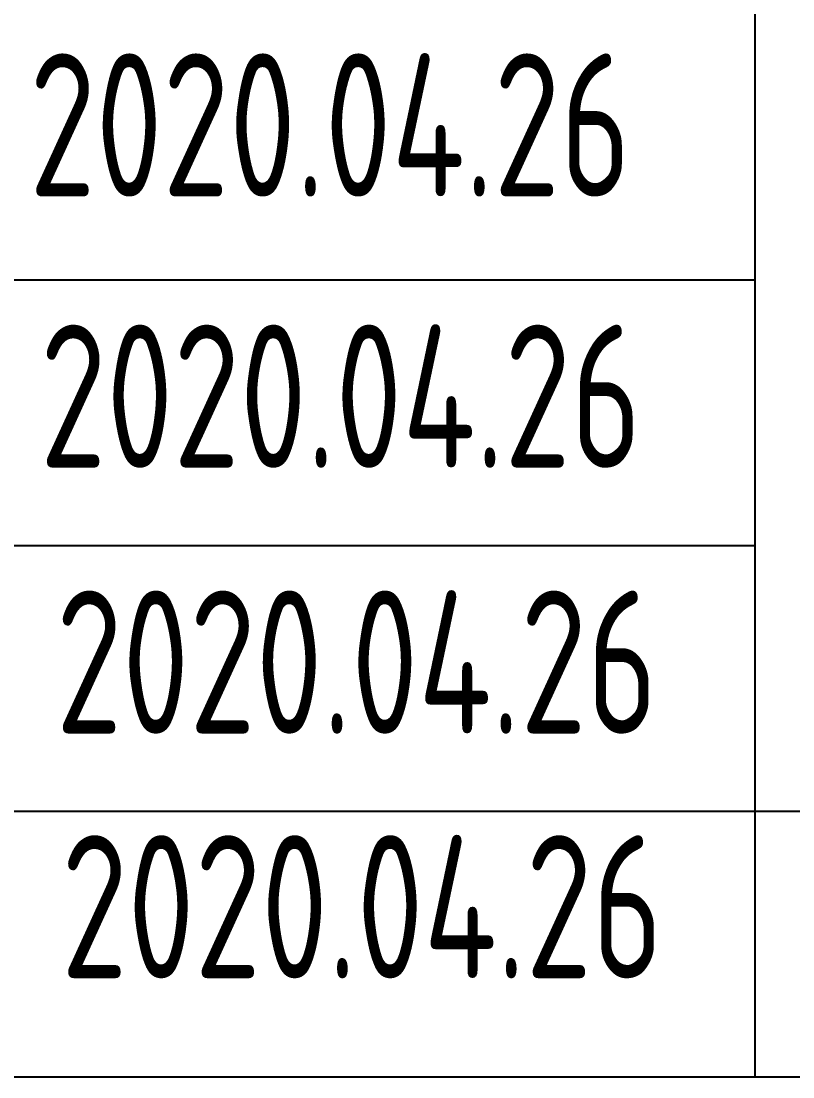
# Model space of a CAD drawing. Extents: x 1151645 to 1632247, y -116298 to 25377.
# Drawn here: x 1592961 to 1594848, y -98998 to -96415 of the extents above; entities that cross this region are included whole.
import ezdxf
from ezdxf.enums import TextEntityAlignment as Align

# ---------------------------------------------------------------- set-up
doc = ezdxf.new("R2010")
doc.units = 0
doc.header["$LTSCALE"] = 1000
doc.header["$MEASUREMENT"] = 0
doc.linetypes.add('2', pattern=[18.5, 12, -3, 0.5, -3])
doc.layers.get('0').update_dxf_attribs({"linetype": 'CONTINUOUS'})
doc.styles.add('sceie', font='sceie.shx', dxfattribs={"width": 0.7, "bigfont": 'sceic.shx'})

# ---------------------------------------------------------------- blocks, each defined once
blk = doc.blocks.new('qm')
at = {"style": 'sceie', "width": 0.8}
for p in [(-941169.6, -984626.3), (-941208.7, -985276.9), (-941182.6, -985940.5), (-941143.6, -986591.1), (-941130.5, -987189.7)]:
    blk.add_attdef('2020.04.26', text='', height=350, dxfattribs=at).set_placement(p, align=Align.MIDDLE)

msp = doc.modelspace()

# ---------------------------------------------------------------- linework, layer by layer
for p, q in [((1594755.9, -98998.1), (1594755.9, -95748.1)), ((1589255.9, -97048.1), (1594755.9, -97048.1)), ((1589255.9, -97698.1), (1594755.9, -97698.1)), ((1589255.9, -98348.1), (1607255.9, -98348.1)), ((1589255.9, -98998.1), (1607255.9, -98998.1))]:
    msp.add_line(p, q)

# ---------------------------------------------------------------- block references
at = {"color": 4, "linetype": '2'}
ref = msp.add_blockref('qm', (2534924.9, 888608.4), dxfattribs=at)
ref.add_attrib('2020.04.26', '2020.04.26', dxfattribs={"height": 350, "style": 'sceie', "width": 0.8}).set_placement((1593794.4, -98581.3), align=Align.MIDDLE)
ref.add_attrib('2020.04.26', '2020.04.26', dxfattribs={"height": 350, "style": 'sceie', "width": 0.8}).set_placement((1593781.3, -97982.7), align=Align.MIDDLE)
ref.add_attrib('2020.04.26', '2020.04.26', dxfattribs={"height": 350, "style": 'sceie', "width": 0.8}).set_placement((1593742.3, -97332.1), align=Align.MIDDLE)
ref.add_attrib('2020.04.26', '2020.04.26', dxfattribs={"height": 350, "style": 'sceie', "width": 0.8}).set_placement((1593716.2, -96668.5), align=Align.MIDDLE)

doc.saveas('drawing.dxf')
